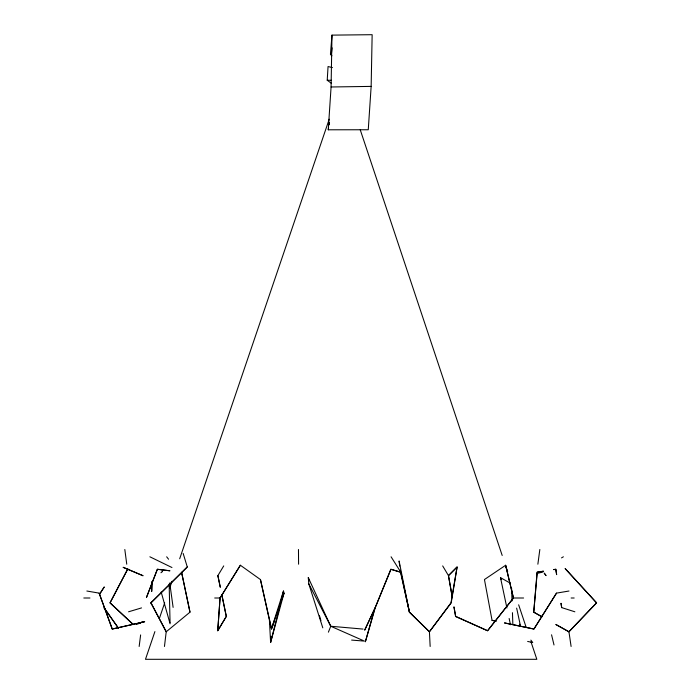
<?xml version="1.0" encoding="UTF-8"?>
<svg xmlns="http://www.w3.org/2000/svg" width="694" height="694" viewBox="0 0 694 694"><rect width="100%" height="100%" fill="white"/><g stroke="black" fill="none" stroke-linecap="round" stroke-linejoin="round"><path stroke-width="1.04" d="M331.081 86.984L331.984 35.125L372.149 34.7L371.151 86.394L368.262 129.752L328.262 129.795L331.081 86.984L371.151 86.394M151.431 602.071L151.379 604.222L151.405 602.097M151.977 581.685L151.717 591.34L151.977 581.685M270.903 636.303L270.608 642.54L284.011 593.127L283.482 591.019L271.415 629.024L260.415 579.542L240.384 565.246L220.059 598.002L217.716 630.733L226.279 616.532L221.759 594.506M331.524 83.401L327.221 80.235L328.054 66.537L332.435 67.596M240.341 565.246L220.059 598.002L217.76 630.759L226.348 616.341L221.785 594.42M329.182 124.851L329.329 122.743M331.984 35.125L330.439 54.297L331.923 55.789M331.272 55.147L332.07 47.851M164.461 646.47L166.213 631.774L150.997 602.878L187.276 566.946L183.155 553.43M139.156 646.47L140.63 634.923M537.867 564.205L539.837 549.501M328.262 129.795L328.574 127.67M329.043 124.478L329.355 122.352M283.482 591.019L270.608 642.54L269.428 620.367M365.348 641.794L373.823 611.796M365.686 640.753L375.272 607.606L390.982 569.288L400.785 572.177L409.451 612.151L429.421 631.774L430.159 646.47M154.901 631.601L145.48 659.3L536.826 659.3L530.997 641.82M159.438 618.267L164.678 602.878M169.562 588.512L171.999 581.329M179.685 558.765L329.234 119.177M271.97 628.053L274.382 621.069M280.567 603.103L284.011 593.127L282.258 598.107M271.415 629.024L279.456 606.088M146.443 597.525L157.356 569.288L169.978 570.798L157.382 569.271L146.451 597.517M328.401 632.165L330.752 626.257L308.292 577.642L308.787 583.819L322.788 627.836M375.272 607.606L364.662 630.169L375.202 607.606L390.817 569.271L400.525 572.229L409.373 612.177L429.421 631.774L451.195 602.878L457.138 566.946L448.471 575.63L452.132 596.606M220.25 587.167L217.881 575.63L223.728 565.905M568.993 591.019L556.501 593.127L533.938 629.05L504.581 622.96M556.501 593.127L533.938 629.024L504.616 622.934M429.421 631.774L450.987 602.826L457.068 566.946L448.471 575.63L452.167 596.51M492.003 620.367L496.193 621.234L492.046 620.315L484.447 579.542L505.657 565.246L513.447 598.002L487.596 630.759L455.672 616.341L454.015 606.946M523.597 598.002L513.447 598.002L487.552 630.733L455.602 616.532L453.954 607.094M555.972 624.557L568.941 631.774L596.571 602.826L565.107 568.542L596.571 602.878L568.941 631.774L571.101 646.47M162.058 571.145L163.515 569.644M187.276 566.946L150.876 602.826L166.213 631.774L189.974 612.177L181.568 572.229L190 612.151M160.947 572.75L162.57 571.518M561.515 557.889L563.381 556.796M137.924 623.741L142.825 621.798M136.388 624.418L143.441 621.659M128.555 611.796L141.541 607.909M536.497 573.591L542.76 572.056M543.315 571.24L537.087 572.229L533.729 612.177L542.066 616.819L533.755 612.151L537.251 572.151L543.454 571.197M553.691 569.592L555.764 569.271L556.588 574.589M553.795 569.609L555.859 569.288L556.666 574.615M83.8 598.002L89.951 598.002M214.706 598.002L220.059 598.002M571.127 598.002L574.172 598.002M327.221 80.235L331.506 80.313M351.615 640.085L364.411 641.1L330.752 626.257L308.787 583.819M330.752 626.257L363.031 629.076M86.854 591.019L99.138 593.127L112.298 629.05L144.682 621.737L112.176 629.024L99.138 593.127M527.648 641.438L532.758 642.54L530.858 640.111M561.68 607.606L561.03 603.355L561.68 607.606L574.866 611.796M123.228 567.345L143.094 575.751L123.246 567.345M149.878 556.796L171.956 567.519M555.981 624.548L568.941 631.774M506.924 607.996L500.495 577.642L510.524 583.307M133.265 624.548L109.973 602.878L127.843 568.837L110.094 602.826L133.291 624.539M166.664 556.796L168.573 559.225M544.113 573.001L546.065 575.586L544.781 573.86M391.078 556.796L400.785 572.177M442.677 565.905L448.471 575.63M500.495 577.642L501.311 579.629M519.52 624.166L520.327 626.144M360.247 129.813L502.196 555.46M505.631 565.74L507.687 571.908M518.652 604.812L526.199 627.428M308.292 577.642L309.194 580.722M319.422 615.535L320.923 620.662M161.173 592.025L170.091 623.793M551.557 634.802L554.012 644.978M505.614 565.246L513.447 598.002M271.397 628.079L260.484 579.542M516.648 608.118L520.509 626.075M509.136 618.467L510.472 624.747M217.881 575.63L220.267 587.115M409.451 612.151L399.085 560.96L399.735 566.078M169.735 582.96L173.118 607.397M124.816 549.501L126.759 564.205M400.264 570.173L400.525 572.229M511.582 588.096L512.033 600.926M512.45 612.689L512.857 624.453M169.154 584.088L170.065 622.726M298.472 549.501L298.585 564.205M104.169 587.081L99.476 594.359L104.178 587.081M118.396 628.096L104.005 607.736L118.37 628.079"/></g></svg>
